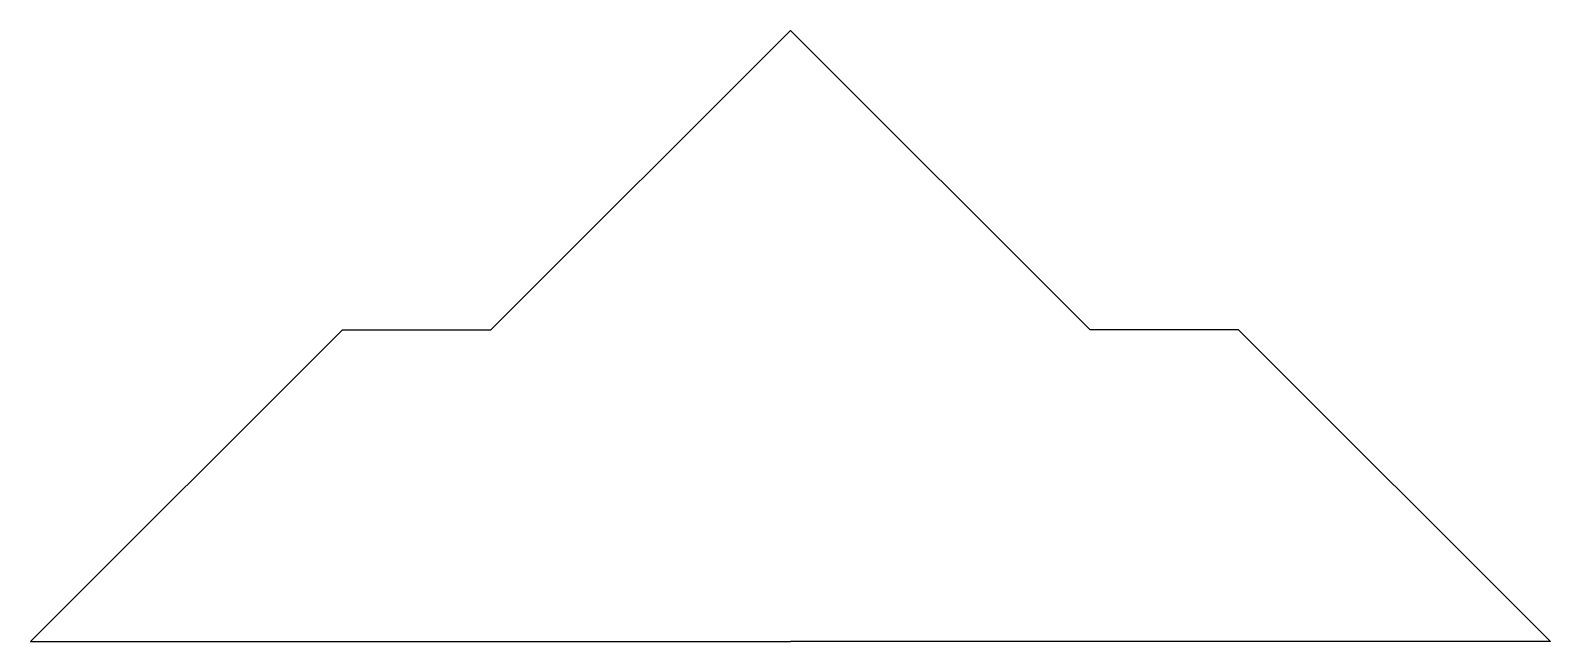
# Model space of a CAD drawing. Extents: x -2 to 2, y 0 to 1.61.
import ezdxf

# ---------------------------------------------------------------- set-up
doc = ezdxf.new("R2010")
doc.units = 0
doc.layers.add('MODELSKETCH_VISIBLE', color=7, linetype='CONTINUOUS')

msp = doc.modelspace()

# ---------------------------------------------------------------- linework, layer by layer
at = {"layer": 'MODELSKETCH_VISIBLE'}
for p, q in [((-0.7883, 0.8209), (0, 1.6092)), ((0.7883, 0.8209), (0, 1.6092)), ((-2, 0), (-1.1791, 0.8209)), ((-1.1791, 0.8209), (-0.7883, 0.8209)), ((1.1791, 0.8209), (0.7883, 0.8209)), ((2, 0), (1.1791, 0.8209)), ((-2, 0), (0, 0)), ((2, 0), (0, 0))]:
    msp.add_line(p, q, dxfattribs=at)

doc.saveas('drawing.dxf')
